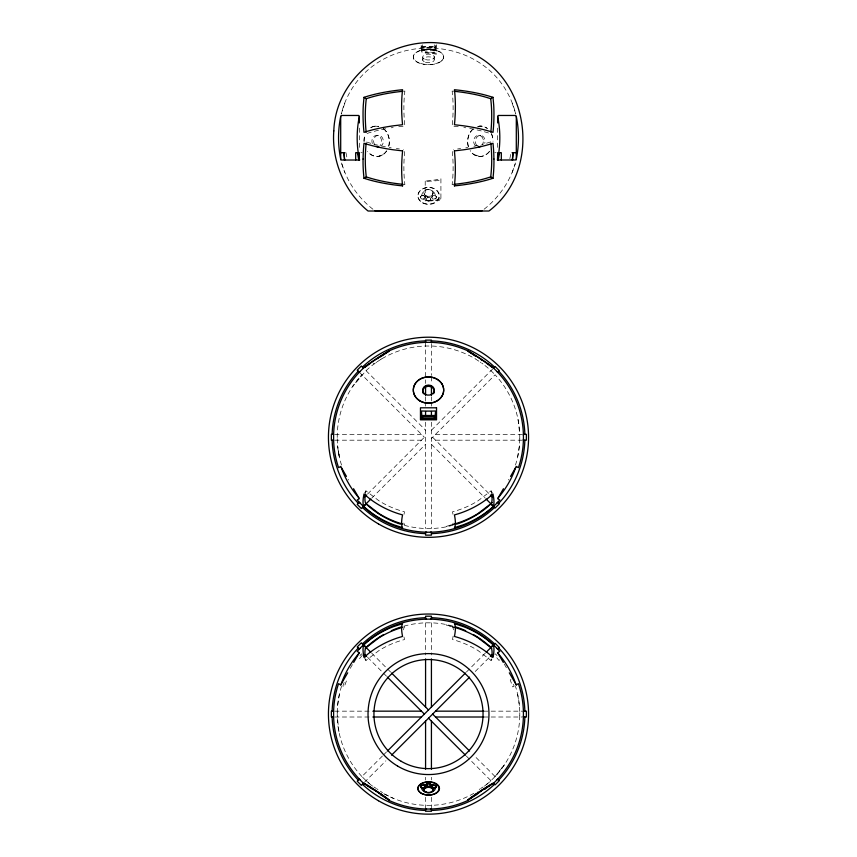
<?xml version="1.0" encoding="UTF-8"?>
<svg xmlns="http://www.w3.org/2000/svg" width="857" height="857" viewBox="0 0 857 857"><rect width="100%" height="100%" fill="white"/><g stroke="black" fill="none" stroke-linecap="round" stroke-linejoin="round"><path stroke-width="0.64" stroke-dasharray="4.29 3.21" d="M425.136 197.421L424.976 196.628L425.136 197.281A2.25 1.768 0 0 1 421.59 198.567A2.25 1.768 0 0 1 421.944 195.514A2.25 1.768 0 0 1 425.126 197.281M425.211 181.084L425.211 200.859L428.5 200.924A81.533 76.616 0 0 0 440.916 200.035L440.916 178.61A67.939 63.847 0 0 1 425.211 181.084L428.5 181.159A67.939 63.847 0 0 0 440.916 180.088M424.236 49.92C414.574 50.156 433.481 48.538 436.534 49.663L436.534 54.259A69.203 65.025 0 0 0 425.211 52.866L425.211 51.752L421.558 51.998L421.29 46.085M430.739 199.188A2.25 1.768 0 0 0 427.557 197.421A2.25 1.768 0 0 0 427.204 200.474A2.25 1.768 0 0 0 430.739 199.188L430.75 199.028M337.219 712.628L337.219 715.52M519.781 438.634L519.749 434.435A91.303 91.303 0 0 0 495.089 374.809L431.425 438.473M519.781 715.434L519.781 712.713M519.77 715.595L519.738 717.009A91.303 91.303 0 0 1 495.089 776.549L490.954 780.673A91.303 91.303 0 0 1 485.705 785.237M337.23 712.553L337.262 711.16A91.303 91.303 0 0 1 341.536 686.286M519.77 438.838L519.749 440.102A91.303 91.303 0 0 1 515.464 465.072M432.903 193.811L432.989 192.836M337.604 705.547L339.34 694.427M519.396 445.801L517.66 456.92M443.53 58.19L443.615 57.633M431.864 197.121L431.864 197.421M509.851 158.663L511.018 152.717M484.098 209.226C499.352 197.249 510.826 180.377 515.785 161.598M344.825 103.194L341.215 113.992C363.85 26.074 493.15 26.074 515.785 113.992L512.175 103.194M512.175 172.407L515.164 164.051M344.16 682.472L342.864 686.157L344.214 686.928L346.774 679.976L346.046 679.558M350.267 668.353L352.763 664.025M508.48 479.984L508.833 479.363M364.632 492.936L365.918 490.857L379.019 500.842A89.385 83.986 0 0 0 404.493 511.8A88.55 15.147 -61.5 0 0 403.883 515.196M453.117 636.151A88.55 15.147 -61.5 0 1 452.507 639.558A89.385 83.986 0 0 1 477.981 650.517L491.082 660.501L492.368 658.412M493.696 373.363L490.954 370.685A91.303 91.303 0 0 0 482.952 363.979L483.112 363.732M495.078 776.538L504.409 764.808L495.078 776.538L475.239 756.699M359.972 655.637L361.493 653.891L362.104 654.245M362.222 655.359L358.097 660.372L357.294 659.901M442.244 60.129L441.655 60.697M421.237 49.792L425.211 49.556M367.578 494.05L425.575 436.052M431.425 430.214L493.546 368.092M371.713 498.185L425.575 444.322M371.295 785.237A91.303 91.303 0 0 1 366.035 780.673L361.922 776.538L382.704 755.745M383.647 754.813L386.486 751.964M466.379 672.07L485.287 653.163M364.321 782.398L385.896 760.823M475.239 671.481L489.422 657.298M375.205 363.154L374.048 363.979A91.303 91.303 0 0 0 366.035 370.674L352.591 386.539L361.975 374.745A91.303 91.303 0 0 0 337.251 434.338L337.219 438.73M492.368 492.936L491.082 490.857L477.981 500.842A89.385 83.986 0 0 1 452.507 511.8A88.55 15.147 61.5 0 1 453.117 515.196M364.632 658.412L365.918 660.501L379.019 650.517A89.385 83.986 0 0 1 404.493 639.558A88.55 15.147 61.5 0 1 403.883 636.151M484.473 786.126L490.965 780.673M376.009 362.586L376.694 362.115M377.187 361.793L380.101 359.876M479.192 789.458L479.931 788.976M480.659 788.504L482.137 787.572M380.315 359.736L381.708 358.869M482.48 787.358L483.155 786.962M494.896 654.245L495.507 653.891L497.028 655.637M499.706 659.901L498.903 660.372L494.778 655.359M510.954 679.558L510.226 679.976L512.786 686.928L514.136 686.157L512.84 682.472M382.8 154.796L378.151 156.392M453.653 524.163L446.315 526.38L453.674 524.216M422.19 49.76L423.958 49.877M478.795 126.268L481.302 126.118M421.526 50.263A15.19 7.659 0 0 1 443.68 57.43A15.19 7.659 0 0 1 420.305 63.525A15.19 7.659 0 0 1 421.526 50.263L425.211 50.006A75.052 70.531 0 0 1 435.442 51.088M375.12 126.172L378.633 126.354A15.19 12.641 86.2 0 0 369.517 128.518A15.19 12.641 86.2 0 1 378.762 126.343M376.619 135.438L378.333 135.32M421.333 50.038L422.308 49.995M425.211 52.866L428.5 52.791A69.203 65.025 0 0 1 436.534 53.23M422.544 49.985C428.682 49.952 420.594 49.867 421.955 49.856M453.074 525.202A91.303 91.303 0 0 1 431.425 528.523L425.575 528.501A91.303 91.303 0 0 1 403.926 525.202M403.926 626.156A91.303 91.303 0 0 1 425.575 622.835L431.425 622.846A91.303 91.303 0 0 1 453.074 626.156M424.483 49.91L425.211 49.899L424.215 49.877M421.194 45.292L421.216 47.167L422.662 47.574L435.013 47.521L435.795 47.124L435.806 45.292M421.558 47.028L435.442 47.028M345.982 152.717L347.149 158.663M360.926 152.717L362.147 152.717M494.853 152.717L496.074 152.717M334.808 434.338L421.451 434.338M435.549 434.338L522.192 434.338M334.808 440.187L421.451 440.187M435.549 440.187L522.192 440.187M334.808 711.16L373.341 711.16M483.659 711.16L522.192 711.16M334.808 717.009L373.341 717.009M483.659 717.009L522.192 717.009M435.624 46.085L435.442 52.898A71.335 67.039 0 0 0 425.211 51.752M478.977 135.331L480.691 135.449M479.427 156.445L473.214 154.11M453.674 627.142L446.315 624.967L453.653 627.185M384.847 794.107L393.556 798.435M373.898 786.994L374.595 787.401M475.249 358.837L479.856 361.815M374.905 787.594L376.287 788.472M376.984 788.922L377.98 789.576M480.306 362.115L480.938 362.554M380.369 791.182L380.958 791.6M481.752 363.122L482.952 363.979M381.311 791.847L382.511 792.736M372.924 209.226C357.648 197.271 346.185 180.388 341.215 161.609M366.035 780.673L372.495 786.105M366.035 370.674L425.575 430.214M432.635 437.263L489.422 494.05M359.329 372.217L424.365 437.263M431.425 444.322L485.287 498.185M371.713 653.163L390.621 672.07M367.578 657.298L386.486 676.205M466.379 756.099L493.546 783.266M374.048 363.979L373.491 363.1M504.237 664.025L506.733 668.353M348.167 479.363L348.52 479.984M341.836 164.051L344.825 172.407M413.824 59.047L413.32 56.508M483.144 139.22L483.273 139.809M517.66 694.427L519.396 705.547M339.34 456.92L338.301 451.393M338.954 731.899L337.23 715.638M518.046 419.534L519.749 434.338M424.011 192.836L424.097 193.811M435.27 195.792A2.25 1.853 -3.8 0 1 434.113 199.263A2.239 1.693 1.7 0 1 433.449 199.103A6.738 5.313 0 0 1 429.903 200.688A2.25 1.768 0 0 0 430.139 198.096A2.25 1.768 0 0 0 426.861 198.096A2.25 1.768 0 0 0 427.097 200.688A6.738 5.313 0 0 1 423.551 199.092A2.239 1.66 -1.9 0 1 422.887 199.156A2.25 1.714 -1.7 0 1 421.826 195.921L421.762 195.557A6.738 5.313 0 0 1 424.879 191.015A4.489 3.578 1.9 0 1 425.318 190.608A4.489 3.546 0.8 0 1 431.671 190.608M519.749 711.428L519.738 711.203A91.303 91.303 0 0 0 515.464 686.286M337.23 438.795L337.262 440.187A91.303 91.303 0 0 0 341.536 465.072M497.671 128.111L497.671 147.543M436.534 44.81L436.534 47.896L420.466 47.896L420.466 44.81M434.338 44.832L434.338 47.574M434.253 56.562L434.253 59.251M431.425 343.571L431.425 375.42M431.425 376.748L431.425 383.443M431.425 396.802L431.425 400.808M431.425 402.147L431.425 406.154M431.425 422.19L431.425 528.523M431.425 622.835L431.425 654.919M431.425 777.267L431.425 779.945M431.425 797.31L431.425 807.776M425.575 342.361L425.575 383.443M425.575 396.802L425.575 406.154M425.575 422.19L425.575 528.523M425.575 622.835L425.575 654.919M425.575 777.267L425.575 779.945M425.575 797.31L425.575 808.997M422.747 57.58L422.747 60.258M422.662 44.832L422.662 47.574M359.329 128.111L359.329 147.543M440.916 198.813A81.533 76.616 0 0 1 425.211 200.859M425.211 49.331A76.669 72.052 0 0 1 436.534 50.584M453.353 184.405A88.635 30.316 0 0 1 452.121 184.523A87.789 41.254 78.8 0 0 452.121 149.514A88.635 30.316 0 0 0 453.353 149.397M403.647 184.405A88.635 30.316 0 0 0 404.879 184.523A87.789 41.254 -78.8 0 1 404.879 149.514A88.635 30.316 0 0 1 403.647 149.397M367.075 133.446A88.635 30.316 0 0 1 387.278 128.464M391.178 127.811A88.635 30.316 0 0 1 393.159 127.5M398.762 126.75A88.635 30.316 0 0 1 404.879 126.086A87.789 41.254 78.8 0 1 404.879 91.078A88.635 30.316 0 0 0 403.647 91.206M458.238 126.75A88.635 30.316 0 0 0 452.121 126.086A87.789 41.254 -78.8 0 0 452.121 91.078A88.635 30.316 0 0 1 453.353 91.206M463.841 127.5A88.635 30.316 0 0 1 465.822 127.811M469.722 128.464A88.635 30.316 0 0 1 489.925 133.446M490.707 141.898A88.635 30.316 0 0 1 481.645 144.554M478.11 145.422A88.635 30.316 0 0 1 471.629 146.783M467.783 147.479A88.635 30.316 0 0 1 465.822 147.8M460.648 148.55A88.635 30.316 0 0 1 457.638 148.925M399.362 148.925A88.635 30.316 0 0 1 396.352 148.55M391.178 147.8A88.635 30.316 0 0 1 389.217 147.479M385.371 146.783A88.635 30.316 0 0 1 366.293 141.898M372.356 143.622A5.838 4.863 86.2 0 1 374.284 136.177A5.838 4.863 86.2 0 1 380.701 137.945A5.838 4.863 86.2 0 1 379.994 145.733M386.721 150.939A15.19 12.641 86.2 0 1 367.974 151.925M364.118 141.362A15.19 12.641 86.2 0 1 365.425 134.217M383.507 128.625A15.19 12.641 86.2 0 1 388.617 146.922M386.593 150.939A15.19 12.641 86.2 0 1 367.385 151.357M363.989 141.362A15.19 12.641 86.2 0 1 365.286 134.228M383.379 128.636A15.19 12.641 86.2 0 1 388.489 146.933M374.702 144.715A5.838 4.863 86.2 0 1 375.366 136.584A5.838 4.863 86.2 0 1 382.179 137.463A5.838 4.863 86.2 0 1 381.719 145.615M476.921 145.636A5.838 4.863 -86.2 0 1 476.299 137.966A5.838 4.863 -86.2 0 1 482.587 136.092A5.838 4.863 -86.2 0 1 484.751 143.312M477.467 126.547A15.19 12.641 -86.2 0 1 487.258 128.443M491.382 133.756A15.19 12.641 -86.2 0 1 492.882 140.494M489.133 151.796A15.19 12.641 -86.2 0 1 470.407 151.132M468.201 146.311A15.19 12.641 -86.2 0 1 473.235 128.839M478.195 126.397A15.19 12.641 -86.2 0 1 487.387 128.454M491.511 133.767A15.19 12.641 -86.2 0 1 493.021 141.266M489.701 151.25A15.19 12.641 -86.2 0 1 470.172 150.575M468.522 146.965A15.19 12.641 -86.2 0 1 473.364 128.85M475.367 145.711A5.838 4.863 -86.2 0 1 474.746 137.57A5.838 4.863 -86.2 0 1 481.538 136.499A5.838 4.863 -86.2 0 1 482.373 144.597M433.449 199.092A2.25 1.768 0 0 1 432.057 196.703A2.25 1.768 0 0 1 435.217 195.857L435.238 195.492A6.738 5.313 0 0 0 432.121 191.015A4.489 3.535 0 0 1 431.51 195.739A4.489 3.535 0 0 1 425.49 195.739A4.489 3.535 0 0 1 424.879 191.015M431.671 190.618A4.489 3.557 -1.2 0 1 432.11 191.015M421.783 195.857A2.25 1.768 0 0 1 424.943 196.703A2.25 1.768 0 0 1 423.551 199.092M429.893 200.667A2.25 1.757 -0.8 0 1 427.097 200.677M421.558 46.824A76.819 72.192 0 0 1 435.442 46.824M453.117 524.377A89.385 83.986 0 0 1 452.507 524.538A88.55 15.147 61.5 0 0 453.128 523.091M403.883 524.377A89.385 83.986 0 0 0 404.493 524.538A88.55 15.147 -61.5 0 1 403.872 523.091M365.521 492.925A88.539 15.137 -61.5 0 1 365.918 490.857M491.082 490.857A88.539 15.137 61.5 0 1 491.479 492.925M381.976 358.708A91.303 91.303 0 0 1 425.575 346.014L431.425 346.024A91.303 91.303 0 0 1 475.024 358.708M453.417 629.831A88.55 15.147 -61.5 0 0 452.507 626.81A89.385 83.986 0 0 1 453.117 626.97M403.883 626.97A89.385 83.986 0 0 1 404.493 626.81A88.55 15.147 61.5 0 0 403.583 629.831M491.393 658.926A88.539 15.137 -61.5 0 1 491.082 660.501M365.918 660.501A88.539 15.137 61.5 0 1 365.607 658.926M473.921 793.282A91.303 91.303 0 0 1 431.425 805.334L425.575 805.323A91.303 91.303 0 0 1 383.079 793.282M361.911 776.549A91.303 91.303 0 0 1 337.251 717.009M420.798 196.628L420.637 197.281L420.798 196.628M436.363 197.281L436.202 196.628L436.363 197.281A2.25 1.768 0 0 1 432.817 198.567A2.25 1.768 0 0 1 433.171 195.514A2.25 1.768 0 0 1 436.352 197.281M338.954 454.992L337.604 445.801L338.954 454.992M425.522 59.604A5.838 2.946 0 0 0 434.338 57.098A5.838 2.946 0 0 0 425.629 54.505A5.838 2.946 0 0 0 425.522 59.604M420.755 63.461A15.19 7.659 0 0 0 443.69 56.948A15.19 7.659 0 0 0 421.055 50.188A15.19 7.659 0 0 0 420.755 63.461M425.522 62.293A5.838 2.946 0 0 0 434.338 59.786A5.838 2.946 0 0 0 425.629 57.183A5.838 2.946 0 0 0 425.522 62.293M423.283 203.259A10.798 8.506 -0.2 0 0 439.48 195.867A10.798 8.506 -0.2 0 0 423.283 188.519A10.798 8.506 -0.2 0 0 423.283 203.259M425.918 195.728A4.489 3.535 0 0 0 432.978 193.157A4.489 3.535 0 0 0 426.615 189.622A4.489 3.535 0 0 0 425.918 195.728M422.833 202.788A10.53 8.313 0 0 0 439.02 196.157A10.53 8.313 0 0 0 423.647 188.411A10.53 8.313 0 0 0 422.833 202.788"/><path stroke-width="1.29" d="M363.057 159.016L363.047 162.916A92.31 43.375 -78.8 0 0 364.021 178.277L368.199 179.574A93.102 31.848 0 0 0 398.259 185.423L402.565 185.883M523.423 439.213L523.391 440.187L526.369 440.187L526.369 434.338L523.391 434.338L523.423 435.313M523.423 716.034L523.391 717.009L526.369 717.009L526.369 711.16L523.391 711.16L523.423 712.135M510.536 476.417L516.3 466.444L518.442 467.686A94.945 94.945 0 0 0 494.243 368.767L492.754 367.353A15.19 0.568 33.6 0 0 480.681 358.804A15.19 0.568 33.6 0 0 468.126 350.974A94.945 94.945 0 0 0 388.885 350.984A15.19 0.568 -33.6 0 0 376.319 358.804A15.19 0.568 -33.6 0 0 364.246 367.353L362.757 368.767A94.945 94.945 0 0 0 333.609 434.338L333.609 440.187A94.945 94.945 0 0 0 338.569 467.686L340.7 466.444L346.464 476.417M347.685 672.809L340.7 684.904L338.558 683.661A94.945 94.945 0 0 0 333.609 711.16L333.609 717.009A94.945 94.945 0 0 0 362.757 782.58L364.246 783.994A15.19 0.568 33.6 0 1 376.951 791.611A15.19 0.568 33.6 0 1 388.874 800.374A94.945 94.945 0 0 0 468.115 800.363A15.19 0.568 -33.6 0 1 480.049 791.611A15.19 0.568 -33.6 0 1 492.754 783.994L494.243 782.58A94.945 94.945 0 0 0 518.431 683.661L516.3 684.904L509.315 672.809M363.989 97.334L363.304 105.143A92.299 43.364 78.8 0 0 363.989 132.342A93.102 31.848 0 0 1 393.834 125.754L402.565 124.715A92.31 43.375 78.8 0 1 402.565 89.717L398.259 90.178A93.102 31.848 0 0 0 368.199 96.038L363.989 97.334L366.293 98.705A88.635 30.316 0 0 1 403.026 91.26M499.577 152.717L498.238 160.023M513.472 152.717L512.122 160.023M497.671 152.717L497.499 159.97M497.671 159.156A93.102 80.633 -90 0 0 497.671 116.445L498.26 115.47L515.71 115.47L516.3 116.445L516.3 159.156L516.128 159.97L497.392 160.023M485.094 788.665L484.216 789.383L483.744 788.633M340.882 685.011L341.225 683.993A92.31 92.31 0 0 1 358.804 653.548L359.512 652.745M359.608 160.023L340.882 160.023L340.7 159.156L340.7 116.445L341.29 115.47L358.74 115.47L359.329 116.445A93.102 80.633 90 0 0 359.329 159.156L359.512 160.023M353.684 662.429L359.329 652.648L357.176 651.406A94.945 94.945 0 0 1 499.813 651.406L497.671 652.648L503.316 662.429M503.434 488.736L497.671 498.71L499.824 499.952A94.945 94.945 0 0 1 357.187 499.942L359.329 498.71L353.566 488.736M363.989 506.723A92.299 15.78 -61.5 0 1 363.304 498.088L363.989 493.986L368.199 497.563A93.102 87.489 0 0 0 398.259 513.643L402.565 514.928A92.31 15.79 -61.5 0 0 402.565 527.666L393.834 524.838A93.102 87.489 0 0 1 363.989 506.723L365.918 503.595A88.539 15.137 -61.5 0 1 365.361 493.9M491.714 656.976A88.539 15.137 -61.5 0 0 491.082 647.753L493.011 644.625A93.102 87.489 0 0 0 463.166 626.51L454.435 623.682A92.31 15.79 -61.5 0 1 454.435 636.43L458.741 637.704A93.102 87.489 0 0 1 488.801 653.784L493.011 657.373A92.299 15.78 -61.5 0 0 493.953 650.045L493.943 648.642A92.299 15.78 -61.5 0 0 493.011 644.625M381.033 793.978L380.604 794.589L389.014 800.181A15.19 0.568 33.6 0 0 377.08 791.407A15.19 0.568 33.6 0 0 364.375 783.801L372.784 789.383L373.256 788.633M360.004 371.52L359.329 372.227L357.23 370.128L361.354 365.993L363.464 368.103M496.996 503.005L497.671 502.298L499.256 503.895L495.121 508.019L493.536 506.433L494.243 505.759M360.004 648.342L359.329 649.049L357.23 646.949L361.354 642.814L370.77 652.231M496.996 779.827L497.671 779.12L499.256 780.706L495.121 784.841L493.536 783.255M364.739 496.889L366.646 494.992M493.536 368.103L495.121 366.507L499.256 370.642L497.671 372.227L496.996 371.52M364.321 505.576L370.77 499.128M387.428 751.032L465.437 673.013M486.23 652.231L495.121 643.328L499.256 647.463L497.671 649.049L496.996 648.342M363.464 783.255L361.354 785.355L357.23 781.23L359.329 779.12L360.004 779.827M391.563 755.156L469.572 677.137M490.354 656.355L492.25 654.469M492.336 502.523L490.954 503.852A91.303 91.303 0 0 1 456.577 524.141M365.253 648.256L366.046 647.506A91.303 91.303 0 0 1 383.7 634.534M362.757 645.589L363.464 644.914M491.639 493.9A88.539 15.137 61.5 0 1 491.082 503.595L477.981 513.579A89.385 83.986 0 0 1 454.339 524.034M365.286 656.976A88.539 15.137 61.5 0 1 365.918 647.753L379.019 637.769A89.385 83.986 0 0 1 402.661 627.313M485.083 788.644C482.159 788.922 474.971 797.139 475.967 793.978M367 365.81L364.375 367.557A15.19 0.568 -33.6 0 1 376.448 358.997A15.19 0.568 -33.6 0 1 389.014 351.177L384.279 354.316M368.585 364.761L369.635 364.064M380.326 356.93L381.129 356.416M381.654 356.062L383.754 354.669M476.396 794.589L467.986 800.181A15.19 0.568 -33.6 0 1 479.92 791.407A15.19 0.568 -33.6 0 1 492.625 783.801L484.216 789.383M377.616 358.655L378.558 358.033M453.974 91.26A88.635 30.316 0 0 1 490.707 98.705L493.011 97.334L493.696 105.143A92.299 43.364 -78.8 0 1 493.011 132.342A93.102 31.848 0 0 0 463.166 125.754L454.435 124.715A92.31 43.375 -78.8 0 0 454.435 89.717L458.741 90.178A93.102 31.848 0 0 1 488.801 96.038L493.011 97.334M363.989 178.267L366.293 176.896A88.635 30.316 0 0 0 403.026 184.341M493.943 159.016L493.953 162.916A92.31 43.375 78.8 0 1 492.979 178.277L488.801 179.574A93.102 31.848 0 0 1 458.741 185.423L454.435 185.883M421.558 413.738L421.194 417.145M454.435 150.886L463.166 149.857A93.102 31.848 0 0 0 493.011 143.258A92.31 43.375 78.8 0 1 493.911 159.027M435.442 415.495L421.558 415.495M426.55 342.339L425.575 342.372L425.575 340.122L431.425 340.122L431.425 342.372L430.45 342.339M430.45 532.186L431.425 532.165L431.425 535.143L425.575 535.143L425.575 532.165L426.55 532.186M426.55 619.161L425.575 619.193L425.575 616.215L431.425 616.215L431.425 619.193L430.45 619.161M430.45 809.008L431.425 808.976L431.425 811.225L425.575 811.225L425.575 808.976L426.55 809.008M340.7 152.717L344.942 152.717M358.558 152.717L355.676 152.717L355.676 160.023M498.442 152.717L501.324 152.717L501.324 160.023M512.058 152.717L516.3 152.717M374.766 210.704L482.234 210.704M421.194 416.502A1.457 1.371 0 0 0 422.662 417.873L434.338 417.873A1.457 1.371 0 0 0 435.806 416.502M333.609 434.338L331.359 434.338L331.359 440.187L333.609 440.187M333.609 711.16L331.359 711.16L331.359 717.009L333.609 717.009M373.331 711.16L421.451 711.16M435.549 711.16L483.669 711.16M373.331 717.009L421.451 717.009M435.549 717.009L483.669 717.009M402.565 150.886L393.834 149.857A93.102 31.848 0 0 1 363.989 143.258A92.31 43.375 -78.8 0 0 363.089 159.027M435.442 413.738L435.806 417.145M380.604 794.589C383.465 795.864 370.535 787.262 372.784 789.383M453.974 184.341A88.635 30.316 0 0 0 490.707 176.896L493.011 178.267M472.721 354.316L467.986 351.177A15.19 0.568 33.6 0 1 480.552 358.997A15.19 0.568 33.6 0 1 492.625 367.557L490 365.81M473.246 354.669L475.346 356.062M487.365 364.064L488.415 364.761M481.345 359.951L482.105 360.465M365.918 503.595L379.019 513.579A89.385 83.986 0 0 0 402.661 524.034M491.082 647.753L477.981 637.769A89.385 83.986 0 0 0 454.339 627.313M365.982 503.787L366.046 503.852A91.303 91.303 0 0 0 400.423 524.141M493.536 644.914L494.243 645.589M362.757 505.759L363.464 506.433L361.354 508.533L357.23 504.409L359.329 502.298L360.004 503.005M491.747 648.256L490.954 647.506A91.303 91.303 0 0 0 473.3 634.534M490.354 494.992L492.261 496.889M486.23 499.128L492.679 505.576M391.563 673.013L428.5 709.95M432.635 714.085L469.572 751.032M364.75 654.469L366.646 656.355M387.428 677.137L424.365 714.085M428.5 718.22L465.437 755.156M497.488 652.745L498.196 653.548A92.31 92.31 0 0 1 515.775 683.993L516.118 685.011M441.655 383.443L442.244 384.407M477.445 792.254L478.024 793.111M491.082 503.595L493.011 506.723A93.102 87.489 0 0 1 463.166 524.838L454.435 527.666A92.31 15.79 61.5 0 0 454.435 514.928L458.741 513.643A93.102 87.489 0 0 0 488.801 497.563L493.011 493.986L493.696 498.088A92.299 15.78 61.5 0 1 493.011 506.723M363.989 644.625A92.299 15.78 61.5 0 0 363.057 648.642L363.047 649.949A92.299 15.78 61.5 0 0 363.989 657.373L368.199 653.784A93.102 87.489 0 0 1 398.259 637.704L402.565 636.43A92.31 15.79 61.5 0 1 402.565 623.682L393.834 626.51A93.102 87.489 0 0 0 363.989 644.625L365.918 647.753M344.878 160.023L343.528 152.717M358.762 160.023L357.423 152.717M512.647 152.717L512.647 160.023M497.671 116.445L497.671 122.926M434.338 417.873L434.338 418.869A81.286 27.799 0 0 1 422.662 418.869L422.662 417.873M431.425 386.111L431.425 395.463M431.425 411.499L431.425 415.516M431.425 658.915L431.425 707.036M431.425 721.144L431.425 769.254M425.575 386.111L425.575 395.463M425.575 411.499L425.575 415.516M425.575 658.915L425.575 707.036M425.575 721.144L425.575 769.254M359.329 116.445L359.329 122.926M359.329 152.717L359.329 159.156M344.353 152.717L344.353 160.023M454.392 150.886A92.299 43.364 78.8 0 1 454.392 185.894M490.825 143.044A87.778 41.243 78.8 0 1 490.707 176.896M402.608 185.894A92.299 43.364 -78.8 0 1 402.608 150.886M366.293 176.896A87.778 41.243 -78.8 0 1 366.175 143.044M366.143 132.214A87.778 41.243 78.8 0 1 366.293 98.705M490.707 98.705A87.778 41.243 -78.8 0 1 490.857 132.214M378.89 146.986A5.838 4.863 86.2 0 1 376.052 146.14M480.938 146.151A5.838 4.863 -86.2 0 1 478.056 146.986M516.3 116.445A93.102 80.633 -90 0 1 516.3 159.156M340.7 159.156A93.102 80.633 90 0 1 340.7 116.445M524.87 440.187A96.413 96.413 0 0 1 498.71 503.338M494.575 507.473A96.413 96.413 0 0 1 431.425 533.632M425.575 533.632A96.413 96.413 0 0 1 362.425 507.473M358.29 503.338A96.413 96.413 0 0 1 332.13 440.187M332.13 434.338A96.413 96.413 0 0 1 358.29 371.188M362.425 367.053A96.413 96.413 0 0 1 425.575 340.893M431.425 340.893A96.413 96.413 0 0 1 494.575 367.053M498.71 371.188A96.413 96.413 0 0 1 524.87 434.338M515.71 467.472A92.288 92.288 0 0 1 498.26 497.681M358.74 497.681A92.288 92.288 0 0 1 341.29 467.472M422.64 418.955A1.714 1.671 -14.6 0 1 421.28 417.155M435.72 417.155A1.714 1.671 14.6 0 1 434.36 418.955M423.401 393.781A5.838 5.046 0 0 1 428.468 386.271A5.838 5.046 0 0 1 433.631 393.738M524.87 717.009A96.413 96.413 0 0 1 498.71 780.159M494.575 784.294A96.413 96.413 0 0 1 431.425 810.454M425.575 810.454A96.413 96.413 0 0 1 362.425 784.294M358.29 780.159A96.413 96.413 0 0 1 332.13 717.009M332.13 711.16A96.413 96.413 0 0 1 358.29 648.01M362.425 643.875A96.413 96.413 0 0 1 425.575 617.715M431.425 617.715A96.413 96.413 0 0 1 494.575 643.875M498.71 648.01A96.413 96.413 0 0 1 524.87 711.16M435.238 788.247A6.738 4.146 0 0 1 432.121 791.739A4.489 2.732 -0.9 0 1 431.692 792.072A4.489 2.753 0.6 0 1 425.361 792.039M425.34 792.05A4.489 2.71 1.4 0 1 424.901 791.739A6.738 4.146 0 0 1 421.762 788.247M434.113 785.398A2.239 1.468 1.4 0 0 433.46 785.451A6.738 4.146 0 0 0 429.903 784.187A2.25 1.403 -0.6 0 0 427.086 784.187A6.738 4.146 0 0 0 423.551 785.43A2.25 1.382 0 0 1 424.943 787.304A2.25 1.382 0 0 1 421.783 787.958M433.449 785.43A2.25 1.382 0 0 0 432.057 787.304A2.25 1.382 0 0 0 435.217 787.958A2.25 1.264 -2.6 0 0 436.299 786.415A2.25 1.264 -2.6 0 0 434.113 785.515M424.879 791.739A4.489 2.764 0 0 1 425.49 788.054A4.489 2.764 0 0 1 431.51 788.054A4.489 2.764 0 0 1 432.121 791.739M421.719 788.033A2.25 1.446 -1.4 0 1 420.723 786.415A2.25 1.446 -1.4 0 1 422.887 785.323A2.239 1.51 -1.8 0 1 423.551 785.419M429.903 784.187A2.25 1.382 0 0 1 430.139 786.212A2.25 1.382 0 0 1 426.861 786.212A2.25 1.382 0 0 1 427.097 784.187M391.317 630.698A91.303 91.303 0 0 1 401.59 626.842M455.41 626.842A91.303 91.303 0 0 1 465.683 630.698M333.802 130.907C331.488 161.084 344.61 191.839 368.039 211.015L488.961 211.015C541.903 170.8 530.944 78.951 469.968 52.384C412.978 21.918 335.987 66.364 333.802 130.907M436.534 407.803L420.466 407.803L420.466 419.812L436.534 419.812L436.534 407.803M435.442 416.363L421.558 416.363L421.558 410.996A76.819 26.278 0 0 0 435.442 410.996L435.442 416.363M425.168 394.263A5.838 5.046 0 0 0 434.328 390.535A5.838 5.046 0 0 0 426.004 385.554A5.838 5.046 0 0 0 425.168 394.263M420.187 401.097A15.19 13.123 0 0 0 443.669 390.846A15.19 13.123 0 0 0 421.644 378.408A15.19 13.123 0 0 0 420.187 401.097M420.466 401.13A15.19 13.123 0 0 0 443.68 390.438A15.19 13.123 0 0 0 421.355 378.419A15.19 13.123 0 0 0 420.466 401.13M378.473 523.927A100.065 100.065 0 0 0 528.565 437.263A100.065 100.065 0 0 0 378.473 350.609A100.065 100.065 0 0 0 378.473 523.927M378.473 800.749A100.065 100.065 0 0 0 528.565 714.085A100.065 100.065 0 0 0 378.473 627.431A100.065 100.065 0 0 0 378.473 800.749M397.584 766.051A60.461 60.461 0 0 0 488.961 714.877A60.461 60.461 0 0 0 398.955 661.325A60.461 60.461 0 0 0 397.584 766.051M423.283 794.193A10.798 6.642 -0.1 0 0 439.48 788.408A10.798 6.642 -0.1 0 0 423.283 782.677A10.798 6.642 -0.1 0 0 423.283 794.193M432.989 787.604A2.25 1.382 0 0 0 436.363 786.405A2.25 1.382 0 0 0 432.989 785.205A2.25 1.382 0 0 0 432.989 787.604M427.375 786.105A2.25 1.382 0 0 0 430.75 784.916A2.25 1.382 0 0 0 427.375 783.716A2.25 1.382 0 0 0 427.375 786.105M421.762 787.604A2.25 1.382 0 0 0 425.136 786.405A2.25 1.382 0 0 0 421.762 785.205A2.25 1.382 0 0 0 421.762 787.604M426.25 792.147A4.489 2.764 0 0 0 432.989 789.747A4.489 2.764 0 0 0 426.25 787.358A4.489 2.764 0 0 0 426.25 792.147M423.187 794.128A10.53 6.47 0 0 0 439.03 788.569A10.53 6.47 0 0 0 423.283 782.912A10.53 6.47 0 0 0 423.187 794.128M401.226 761.327A54.548 54.548 0 0 0 483.048 714.085A54.548 54.548 0 0 0 401.226 666.842A54.548 54.548 0 0 0 401.226 761.327"/></g></svg>
